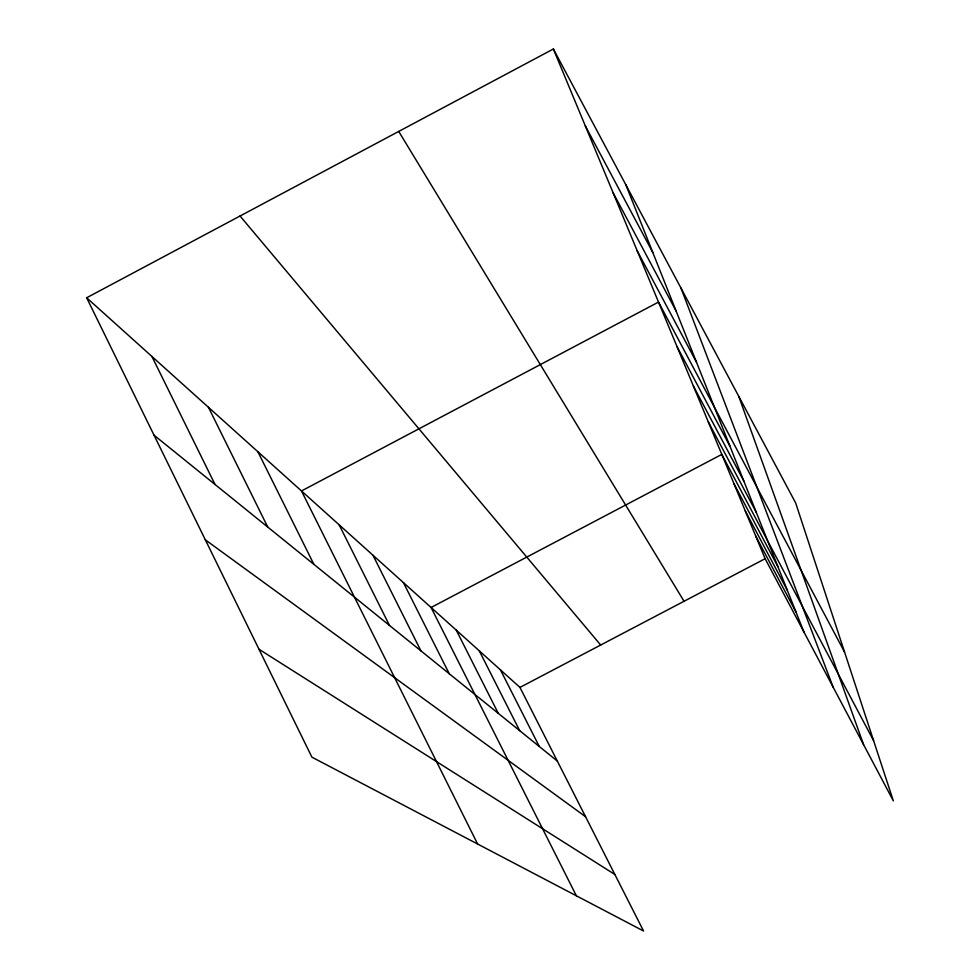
<?xml version="1.0" encoding="UTF-8"?>
<svg xmlns="http://www.w3.org/2000/svg" width="980" height="980" viewBox="0 0 980 980"><rect width="100%" height="100%" fill="white"/><g stroke="black" fill="none" stroke-linecap="round" stroke-linejoin="round"><path stroke-width="1.47" d="M86.656 297.773L519.951 687.409L643.542 931L311.897 757.148L86.656 297.773L553.369 49L795.662 502.948L893.344 800.868L765.135 558.71L553.369 49M519.951 687.409L765.135 558.71M259.002 649.262L614.864 874.479M205.322 539.809L585.55 816.708M154.019 435.169L557.326 761.068M240.039 216.017L600.691 645.036M398.725 131.43L684.052 601.267M585.342 125.967L652.827 252.546M613.015 192.57L676.163 311.138M637.196 250.782L696.523 362.294M844.552 652.055L658.511 302.085L301.485 490.956L477.627 844.025M676.923 346.381L729.929 446.17M693.423 386.108L743.795 480.984M708.307 421.939L756.278 512.356M873.609 740.672L721.795 454.402L431.077 607.49L576.363 895.781M734.081 483.973L777.899 566.636M745.314 511.021L787.308 590.279M755.629 535.84L795.944 611.961M500.462 669.879L539.27 746.478M479.306 650.855L519.657 730.627M456.264 630.14L498.293 713.367M403.429 582.635L449.244 673.738M372.939 555.219L420.922 650.842M339.154 524.827L389.501 625.461M257.887 451.755L313.857 564.321M208.446 407.288L267.761 527.081M151.912 356.463L215.012 484.451M625.828 184.755L803.906 631.941M681.014 288.144L833.184 687.237M738.761 396.324L863.588 744.678"/></g></svg>
